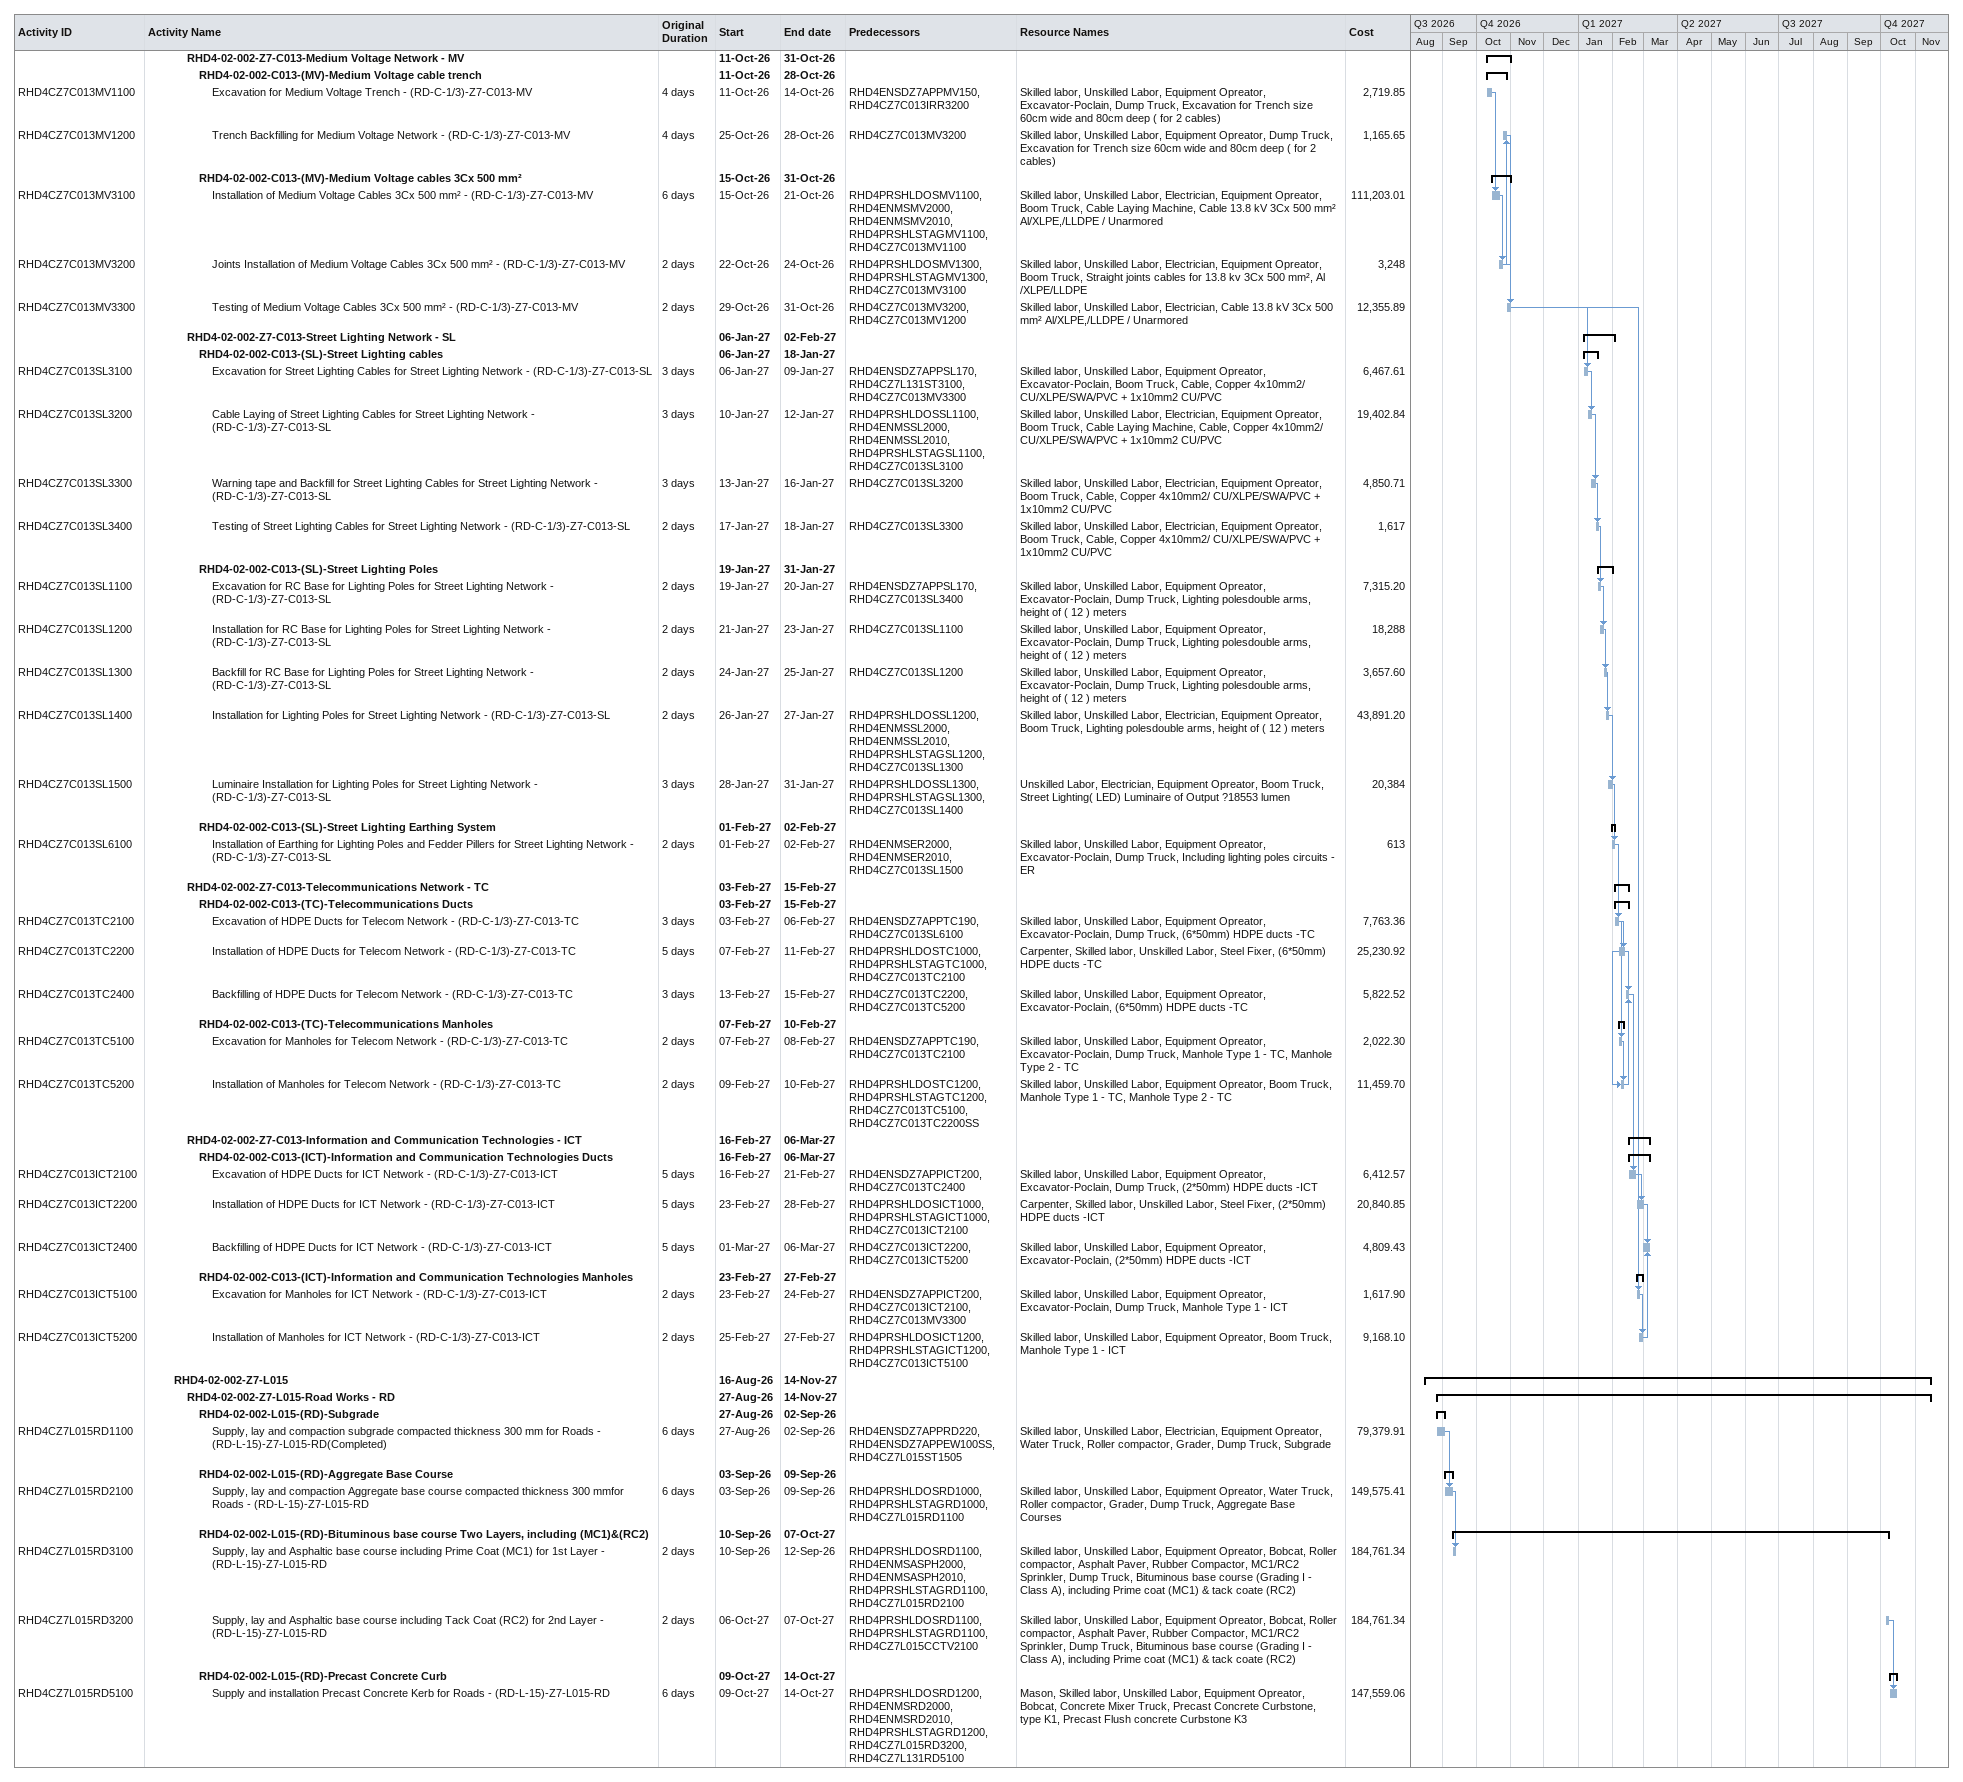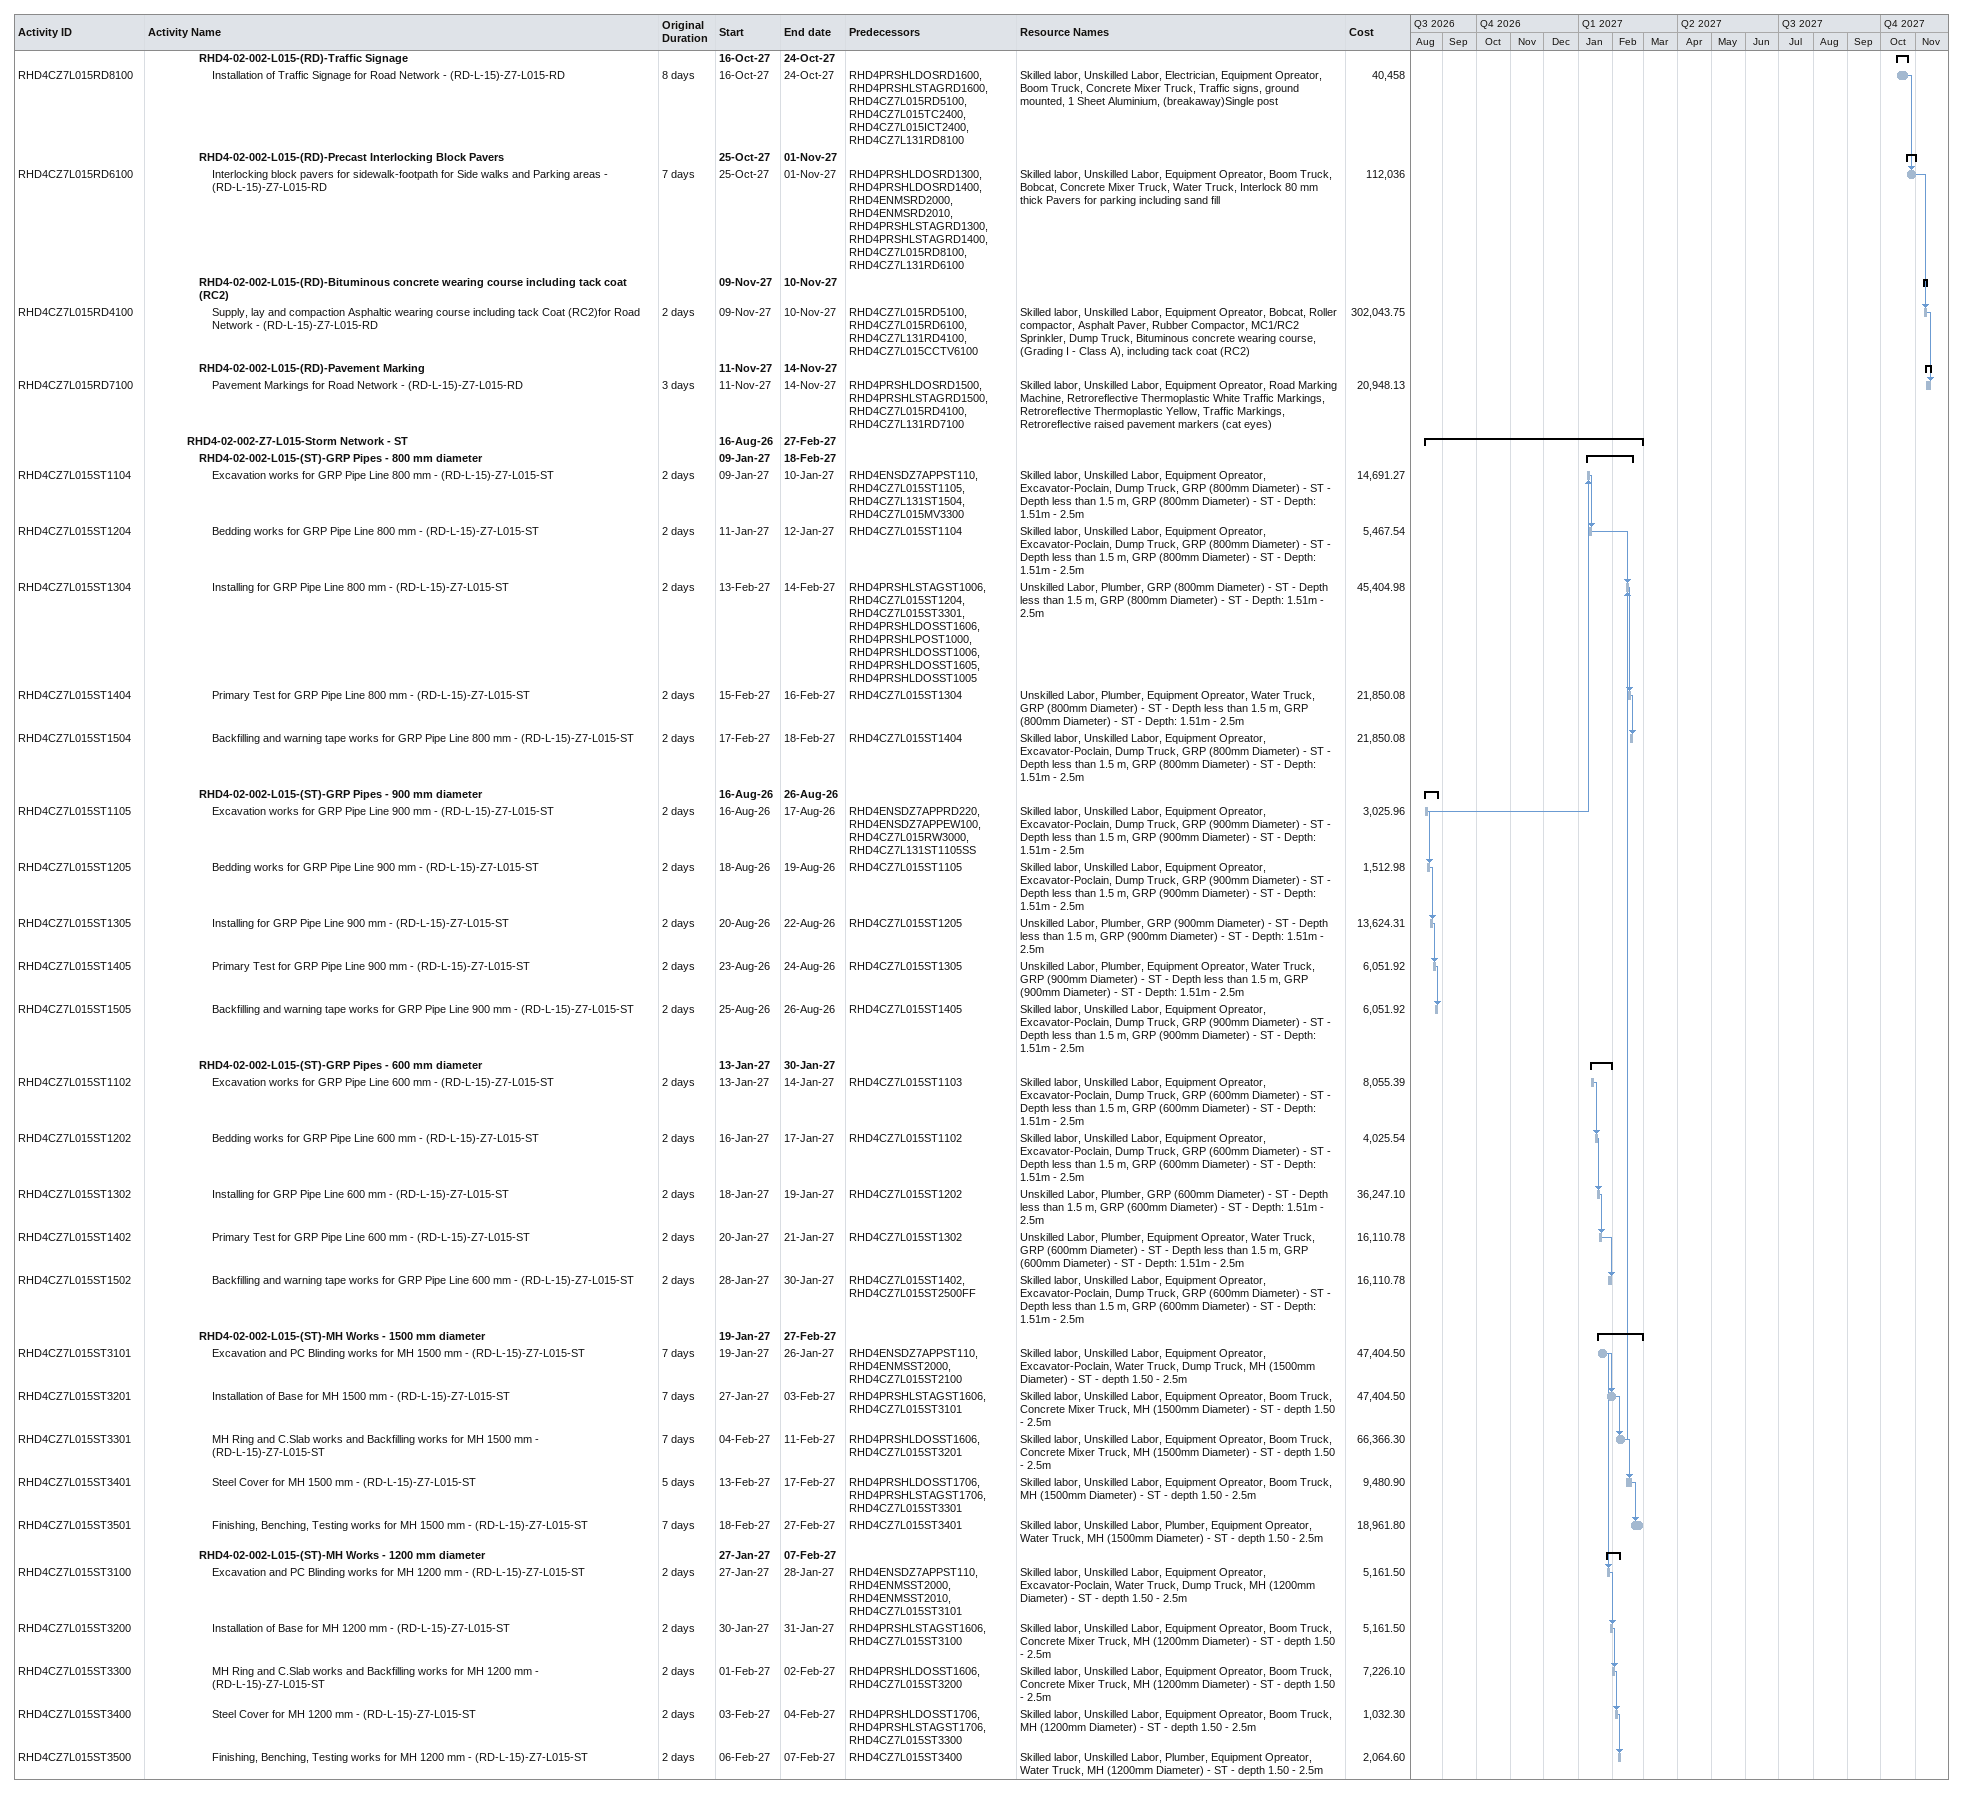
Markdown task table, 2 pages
| ID | Level | Task | Original duration | Start | Finish | Predecessors | Resources | Cost |
|---|---|---|---|---|---|---|---|---|
|  | 4 | **RHD4-02-002-Z7-C013-Medium Voltage Network - MV** |  | 2026-10-11 | 2026-10-31 |  |  |  |
|  | 5 | **RHD4-02-002-C013-(MV)-Medium Voltage cable trench** |  | 2026-10-11 | 2026-10-28 |  |  |  |
| RHD4CZ7C013MV1100 | 6 | Excavation for Medium Voltage Trench - (RD-C-1/3)-Z7-C013-MV | 4d | 2026-10-11 | 2026-10-14 | RHD4ENSDZ7APPMV150, RHD4CZ7C013IRR3200 | Skilled labor, Unskilled Labor, Equipment Opreator, Excavator-Poclain, Dump Truck, Excavation for Trench size 60cm wide and 80cm deep ( for 2 cables) | 2719.85 |
| RHD4CZ7C013MV1200 | 6 | Trench Backfilling for Medium Voltage Network - (RD-C-1/3)-Z7-C013-MV | 4d | 2026-10-25 | 2026-10-28 | RHD4CZ7C013MV3200 | Skilled labor, Unskilled Labor, Equipment Opreator, Dump Truck, Excavation for Trench size 60cm wide and 80cm deep ( for 2 cables) | 1165.65 |
|  | 5 | **RHD4-02-002-C013-(MV)-Medium Voltage cables 3Cx 500 mm²** |  | 2026-10-15 | 2026-10-31 |  |  |  |
| RHD4CZ7C013MV3100 | 6 | Installation of Medium Voltage Cables 3Cx 500 mm² - (RD-C-1/3)-Z7-C013-MV | 6d | 2026-10-15 | 2026-10-21 | RHD4PRSHLDOSMV1100, RHD4ENMSMV2000, RHD4ENMSMV2010, RHD4PRSHLSTAGMV1100, RHD4CZ7C013MV1100 | Skilled labor, Unskilled Labor, Electrician, Equipment Opreator, Boom Truck, Cable Laying Machine, Cable 13.8 kV 3Cx 500 mm² Al/XLPE,/LLDPE / Unarmored | 111203.01 |
| RHD4CZ7C013MV3200 | 6 | Joints Installation of Medium Voltage Cables 3Cx 500 mm² - (RD-C-1/3)-Z7-C013-MV | 2d | 2026-10-22 | 2026-10-24 | RHD4PRSHLDOSMV1300, RHD4PRSHLSTAGMV1300, RHD4CZ7C013MV3100 | Skilled labor, Unskilled Labor, Electrician, Equipment Opreator, Boom Truck, Straight joints cables for 13.8 kv 3Cx 500 mm², Al /XLPE/LLDPE | 3248 |
| RHD4CZ7C013MV3300 | 6 | Testing of Medium Voltage Cables 3Cx 500 mm² - (RD-C-1/3)-Z7-C013-MV | 2d | 2026-10-29 | 2026-10-31 | RHD4CZ7C013MV3200, RHD4CZ7C013MV1200 | Skilled labor, Unskilled Labor, Electrician, Cable 13.8 kV 3Cx 500 mm² Al/XLPE,/LLDPE / Unarmored | 12355.89 |
|  | 4 | **RHD4-02-002-Z7-C013-Street Lighting Network - SL** |  | 2027-01-06 | 2027-02-02 |  |  |  |
|  | 5 | **RHD4-02-002-C013-(SL)-Street Lighting cables** |  | 2027-01-06 | 2027-01-18 |  |  |  |
| RHD4CZ7C013SL3100 | 6 | Excavation for Street Lighting Cables for Street Lighting Network - (RD-C-1/3)-Z7-C013-SL | 3d | 2027-01-06 | 2027-01-09 | RHD4ENSDZ7APPSL170, RHD4CZ7L131ST3100, RHD4CZ7C013MV3300 | Skilled labor, Unskilled Labor, Equipment Opreator, Excavator-Poclain, Boom Truck, Cable, Copper 4x10mm2/ CU/XLPE/SWA/PVC + 1x10mm2 CU/PVC | 6467.61 |
| RHD4CZ7C013SL3200 | 6 | Cable Laying of Street Lighting Cables for Street Lighting Network - (RD-C-1/3)-Z7-C013-SL | 3d | 2027-01-10 | 2027-01-12 | RHD4PRSHLDOSSL1100, RHD4ENMSSL2000, RHD4ENMSSL2010, RHD4PRSHLSTAGSL1100, RHD4CZ7C013SL3100 | Skilled labor, Unskilled Labor, Electrician, Equipment Opreator, Boom Truck, Cable Laying Machine, Cable, Copper 4x10mm2/ CU/XLPE/SWA/PVC + 1x10mm2 CU/PVC | 19402.84 |
| RHD4CZ7C013SL3300 | 6 | Warning tape and Backfill for Street Lighting Cables for Street Lighting Network - (RD-C-1/3)-Z7-C013-SL | 3d | 2027-01-13 | 2027-01-16 | RHD4CZ7C013SL3200 | Skilled labor, Unskilled Labor, Electrician, Equipment Opreator, Boom Truck, Cable, Copper 4x10mm2/ CU/XLPE/SWA/PVC + 1x10mm2 CU/PVC | 4850.71 |
| RHD4CZ7C013SL3400 | 6 | Testing of Street Lighting Cables for Street Lighting Network - (RD-C-1/3)-Z7-C013-SL | 2d | 2027-01-17 | 2027-01-18 | RHD4CZ7C013SL3300 | Skilled labor, Unskilled Labor, Electrician, Equipment Opreator, Boom Truck, Cable, Copper 4x10mm2/ CU/XLPE/SWA/PVC + 1x10mm2 CU/PVC | 1617 |
|  | 5 | **RHD4-02-002-C013-(SL)-Street Lighting Poles** |  | 2027-01-19 | 2027-01-31 |  |  |  |
| RHD4CZ7C013SL1100 | 6 | Excavation for RC Base for Lighting Poles for Street Lighting Network - (RD-C-1/3)-Z7-C013-SL | 2d | 2027-01-19 | 2027-01-20 | RHD4ENSDZ7APPSL170, RHD4CZ7C013SL3400 | Skilled labor, Unskilled Labor, Equipment Opreator, Excavator-Poclain, Dump Truck, Lighting polesdouble arms, height of ( 12 ) meters | 7315.20 |
| RHD4CZ7C013SL1200 | 6 | Installation for RC Base for Lighting Poles for Street Lighting Network - (RD-C-1/3)-Z7-C013-SL | 2d | 2027-01-21 | 2027-01-23 | RHD4CZ7C013SL1100 | Skilled labor, Unskilled Labor, Equipment Opreator, Excavator-Poclain, Dump Truck, Lighting polesdouble arms, height of ( 12 ) meters | 18288 |
| RHD4CZ7C013SL1300 | 6 | Backfill for RC Base for Lighting Poles for Street Lighting Network - (RD-C-1/3)-Z7-C013-SL | 2d | 2027-01-24 | 2027-01-25 | RHD4CZ7C013SL1200 | Skilled labor, Unskilled Labor, Equipment Opreator, Excavator-Poclain, Dump Truck, Lighting polesdouble arms, height of ( 12 ) meters | 3657.60 |
| RHD4CZ7C013SL1400 | 6 | Installation for Lighting Poles for Street Lighting Network - (RD-C-1/3)-Z7-C013-SL | 2d | 2027-01-26 | 2027-01-27 | RHD4PRSHLDOSSL1200, RHD4ENMSSL2000, RHD4ENMSSL2010, RHD4PRSHLSTAGSL1200, RHD4CZ7C013SL1300 | Skilled labor, Unskilled Labor, Electrician, Equipment Opreator, Boom Truck, Lighting polesdouble arms, height of ( 12 ) meters | 43891.20 |
| RHD4CZ7C013SL1500 | 6 | Luminaire Installation for Lighting Poles for Street Lighting Network - (RD-C-1/3)-Z7-C013-SL | 3d | 2027-01-28 | 2027-01-31 | RHD4PRSHLDOSSL1300, RHD4PRSHLSTAGSL1300, RHD4CZ7C013SL1400 | Unskilled Labor, Electrician, Equipment Opreator, Boom Truck, Street Lighting( LED) Luminaire of Output ?18553 lumen | 20384 |
|  | 5 | **RHD4-02-002-C013-(SL)-Street Lighting Earthing System** |  | 2027-02-01 | 2027-02-02 |  |  |  |
| RHD4CZ7C013SL6100 | 6 | Installation of Earthing for Lighting Poles and Fedder Pillers for Street Lighting Network - (RD-C-1/3)-Z7-C013-SL | 2d | 2027-02-01 | 2027-02-02 | RHD4ENMSER2000, RHD4ENMSER2010, RHD4CZ7C013SL1500 | Skilled labor, Unskilled Labor, Equipment Opreator, Excavator-Poclain, Dump Truck, Including lighting poles circuits - ER | 613 |
|  | 4 | **RHD4-02-002-Z7-C013-Telecommunications Network - TC** |  | 2027-02-03 | 2027-02-15 |  |  |  |
|  | 5 | **RHD4-02-002-C013-(TC)-Telecommunications Ducts** |  | 2027-02-03 | 2027-02-15 |  |  |  |
| RHD4CZ7C013TC2100 | 6 | Excavation of HDPE Ducts for Telecom Network - (RD-C-1/3)-Z7-C013-TC | 3d | 2027-02-03 | 2027-02-06 | RHD4ENSDZ7APPTC190, RHD4CZ7C013SL6100 | Skilled labor, Unskilled Labor, Equipment Opreator, Excavator-Poclain, Dump Truck, (6*50mm) HDPE ducts -TC | 7763.36 |
| RHD4CZ7C013TC2200 | 6 | Installation of HDPE Ducts for Telecom Network - (RD-C-1/3)-Z7-C013-TC | 5d | 2027-02-07 | 2027-02-11 | RHD4PRSHLDOSTC1000, RHD4PRSHLSTAGTC1000, RHD4CZ7C013TC2100 | Carpenter, Skilled labor, Unskilled Labor, Steel Fixer, (6*50mm) HDPE ducts -TC | 25230.92 |
| RHD4CZ7C013TC2400 | 6 | Backfilling of HDPE Ducts for Telecom Network - (RD-C-1/3)-Z7-C013-TC | 3d | 2027-02-13 | 2027-02-15 | RHD4CZ7C013TC2200, RHD4CZ7C013TC5200 | Skilled labor, Unskilled Labor, Equipment Opreator, Excavator-Poclain, (6*50mm) HDPE ducts -TC | 5822.52 |
|  | 5 | **RHD4-02-002-C013-(TC)-Telecommunications Manholes** |  | 2027-02-07 | 2027-02-10 |  |  |  |
| RHD4CZ7C013TC5100 | 6 | Excavation for Manholes for Telecom Network - (RD-C-1/3)-Z7-C013-TC | 2d | 2027-02-07 | 2027-02-08 | RHD4ENSDZ7APPTC190, RHD4CZ7C013TC2100 | Skilled labor, Unskilled Labor, Equipment Opreator, Excavator-Poclain, Dump Truck, Manhole Type 1 - TC, Manhole Type 2 - TC | 2022.30 |
| RHD4CZ7C013TC5200 | 6 | Installation of Manholes for Telecom Network - (RD-C-1/3)-Z7-C013-TC | 2d | 2027-02-09 | 2027-02-10 | RHD4PRSHLDOSTC1200, RHD4PRSHLSTAGTC1200, RHD4CZ7C013TC5100, RHD4CZ7C013TC2200SS | Skilled labor, Unskilled Labor, Equipment Opreator, Boom Truck, Manhole Type 1 - TC, Manhole Type 2 - TC | 11459.70 |
|  | 4 | **RHD4-02-002-Z7-C013-Information and Communication Technologies - ICT** |  | 2027-02-16 | 2027-03-06 |  |  |  |
|  | 5 | **RHD4-02-002-C013-(ICT)-Information and Communication Technologies Ducts** |  | 2027-02-16 | 2027-03-06 |  |  |  |
| RHD4CZ7C013ICT2100 | 6 | Excavation of HDPE Ducts for ICT Network - (RD-C-1/3)-Z7-C013-ICT | 5d | 2027-02-16 | 2027-02-21 | RHD4ENSDZ7APPICT200, RHD4CZ7C013TC2400 | Skilled labor, Unskilled Labor, Equipment Opreator, Excavator-Poclain, Dump Truck, (2*50mm) HDPE ducts -ICT | 6412.57 |
| RHD4CZ7C013ICT2200 | 6 | Installation of HDPE Ducts for ICT Network - (RD-C-1/3)-Z7-C013-ICT | 5d | 2027-02-23 | 2027-02-28 | RHD4PRSHLDOSICT1000, RHD4PRSHLSTAGICT1000, RHD4CZ7C013ICT2100 | Carpenter, Skilled labor, Unskilled Labor, Steel Fixer, (2*50mm) HDPE ducts -ICT | 20840.85 |
| RHD4CZ7C013ICT2400 | 6 | Backfilling of HDPE Ducts for ICT Network - (RD-C-1/3)-Z7-C013-ICT | 5d | 2027-03-01 | 2027-03-06 | RHD4CZ7C013ICT2200, RHD4CZ7C013ICT5200 | Skilled labor, Unskilled Labor, Equipment Opreator, Excavator-Poclain, (2*50mm) HDPE ducts -ICT | 4809.43 |
|  | 5 | **RHD4-02-002-C013-(ICT)-Information and Communication Technologies Manholes** |  | 2027-02-23 | 2027-02-27 |  |  |  |
| RHD4CZ7C013ICT5100 | 6 | Excavation for Manholes for ICT Network - (RD-C-1/3)-Z7-C013-ICT | 2d | 2027-02-23 | 2027-02-24 | RHD4ENSDZ7APPICT200, RHD4CZ7C013ICT2100, RHD4CZ7C013MV3300 | Skilled labor, Unskilled Labor, Equipment Opreator, Excavator-Poclain, Dump Truck, Manhole Type 1 - ICT | 1617.90 |
| RHD4CZ7C013ICT5200 | 6 | Installation of Manholes for ICT Network - (RD-C-1/3)-Z7-C013-ICT | 2d | 2027-02-25 | 2027-02-27 | RHD4PRSHLDOSICT1200, RHD4PRSHLSTAGICT1200, RHD4CZ7C013ICT5100 | Skilled labor, Unskilled Labor, Equipment Opreator, Boom Truck, Manhole Type 1 - ICT | 9168.10 |
|  | 3 | **RHD4-02-002-Z7-L015** |  | 2026-08-16 | 2027-11-14 |  |  |  |
|  | 4 | **RHD4-02-002-Z7-L015-Road Works - RD** |  | 2026-08-27 | 2027-11-14 |  |  |  |
|  | 5 | **RHD4-02-002-L015-(RD)-Subgrade** |  | 2026-08-27 | 2026-09-02 |  |  |  |
| RHD4CZ7L015RD1100 | 6 | Supply, lay and compaction subgrade compacted thickness 300 mm for Roads - (RD-L-15)-Z7-L015-RD(Completed) | 6d | 2026-08-27 | 2026-09-02 | RHD4ENSDZ7APPRD220, RHD4ENSDZ7APPEW100SS, RHD4CZ7L015ST1505 | Skilled labor, Unskilled Labor, Electrician, Equipment Opreator, Water Truck, Roller compactor, Grader, Dump Truck, Subgrade | 79379.91 |
|  | 5 | **RHD4-02-002-L015-(RD)-Aggregate Base Course** |  | 2026-09-03 | 2026-09-09 |  |  |  |
| RHD4CZ7L015RD2100 | 6 | Supply, lay and compaction Aggregate base course compacted thickness 300 mmfor Roads - (RD-L-15)-Z7-L015-RD | 6d | 2026-09-03 | 2026-09-09 | RHD4PRSHLDOSRD1000, RHD4PRSHLSTAGRD1000, RHD4CZ7L015RD1100 | Skilled labor, Unskilled Labor, Equipment Opreator, Water Truck, Roller compactor, Grader, Dump Truck, Aggregate Base Courses | 149575.41 |
|  | 5 | **RHD4-02-002-L015-(RD)-Bituminous base course Two Layers, including (MC1)&(RC2)** |  | 2026-09-10 | 2027-10-07 |  |  |  |
| RHD4CZ7L015RD3100 | 6 | Supply, lay and Asphaltic base course including Prime Coat (MC1) for 1st Layer - (RD-L-15)-Z7-L015-RD | 2d | 2026-09-10 | 2026-09-12 | RHD4PRSHLDOSRD1100, RHD4ENMSASPH2000, RHD4ENMSASPH2010, RHD4PRSHLSTAGRD1100, RHD4CZ7L015RD2100 | Skilled labor, Unskilled Labor, Equipment Opreator, Bobcat, Roller compactor, Asphalt Paver, Rubber Compactor, MC1/RC2 Sprinkler, Dump Truck, Bituminous base course (Grading I - Class A), including Prime coat (MC1) & tack coate (RC2) | 184761.34 |
| RHD4CZ7L015RD3200 | 6 | Supply, lay and Asphaltic base course including Tack Coat (RC2) for 2nd Layer - (RD-L-15)-Z7-L015-RD | 2d | 2027-10-06 | 2027-10-07 | RHD4PRSHLDOSRD1100, RHD4PRSHLSTAGRD1100, RHD4CZ7L015CCTV2100 | Skilled labor, Unskilled Labor, Equipment Opreator, Bobcat, Roller compactor, Asphalt Paver, Rubber Compactor, MC1/RC2 Sprinkler, Dump Truck, Bituminous base course (Grading I - Class A), including Prime coat (MC1) & tack coate (RC2) | 184761.34 |
|  | 5 | **RHD4-02-002-L015-(RD)-Precast Concrete Curb** |  | 2027-10-09 | 2027-10-14 |  |  |  |
| RHD4CZ7L015RD5100 | 6 | Supply and installation Precast Concrete Kerb for Roads - (RD-L-15)-Z7-L015-RD | 6d | 2027-10-09 | 2027-10-14 | RHD4PRSHLDOSRD1200, RHD4ENMSRD2000, RHD4ENMSRD2010, RHD4PRSHLSTAGRD1200, RHD4CZ7L015RD3200, RHD4CZ7L131RD5100 | Mason, Skilled labor, Unskilled Labor, Equipment Opreator, Bobcat, Concrete Mixer Truck, Precast Concrete Curbstone, type K1, Precast Flush concrete Curbstone K3 | 147559.06 |
|  | 5 | **RHD4-02-002-L015-(RD)-Traffic Signage** |  | 2027-10-16 | 2027-10-24 |  |  |  |
| RHD4CZ7L015RD8100 | 6 | Installation of Traffic Signage for Road Network - (RD-L-15)-Z7-L015-RD | 8d | 2027-10-16 | 2027-10-24 | RHD4PRSHLDOSRD1600, RHD4PRSHLSTAGRD1600, RHD4CZ7L015RD5100, RHD4CZ7L015TC2400, RHD4CZ7L015ICT2400, RHD4CZ7L131RD8100 | Skilled labor, Unskilled Labor, Electrician, Equipment Opreator, Boom Truck, Concrete Mixer Truck, Traffic signs, ground mounted, 1 Sheet Aluminium, (breakaway)Single post | 40458 |
|  | 5 | **RHD4-02-002-L015-(RD)-Precast Interlocking Block Pavers** |  | 2027-10-25 | 2027-11-01 |  |  |  |
| RHD4CZ7L015RD6100 | 6 | Interlocking block pavers for sidewalk-footpath for Side walks and Parking areas - (RD-L-15)-Z7-L015-RD | 7d | 2027-10-25 | 2027-11-01 | RHD4PRSHLDOSRD1300, RHD4PRSHLDOSRD1400, RHD4ENMSRD2000, RHD4ENMSRD2010, RHD4PRSHLSTAGRD1300, RHD4PRSHLSTAGRD1400, RHD4CZ7L015RD8100, RHD4CZ7L131RD6100 | Skilled labor, Unskilled Labor, Equipment Opreator, Boom Truck, Bobcat, Concrete Mixer Truck, Water Truck, Interlock 80 mm thick Pavers for parking including sand fill | 112036 |
|  | 5 | **RHD4-02-002-L015-(RD)-Bituminous concrete wearing course including tack coat (RC2)** |  | 2027-11-09 | 2027-11-10 |  |  |  |
| RHD4CZ7L015RD4100 | 6 | Supply, lay and compaction Asphaltic wearing course including tack Coat (RC2)for Road Network - (RD-L-15)-Z7-L015-RD | 2d | 2027-11-09 | 2027-11-10 | RHD4CZ7L015RD5100, RHD4CZ7L015RD6100, RHD4CZ7L131RD4100, RHD4CZ7L015CCTV6100 | Skilled labor, Unskilled Labor, Equipment Opreator, Bobcat, Roller compactor, Asphalt Paver, Rubber Compactor, MC1/RC2 Sprinkler, Dump Truck, Bituminous concrete wearing course, (Grading I - Class A), including tack coat (RC2) | 302043.75 |
|  | 5 | **RHD4-02-002-L015-(RD)-Pavement Marking** |  | 2027-11-11 | 2027-11-14 |  |  |  |
| RHD4CZ7L015RD7100 | 6 | Pavement Markings for Road Network - (RD-L-15)-Z7-L015-RD | 3d | 2027-11-11 | 2027-11-14 | RHD4PRSHLDOSRD1500, RHD4PRSHLSTAGRD1500, RHD4CZ7L015RD4100, RHD4CZ7L131RD7100 | Skilled labor, Unskilled Labor, Equipment Opreator, Road Marking Machine, Retroreflective Thermoplastic White Traffic Markings, Retroreflective Thermoplastic Yellow, Traffic Markings, Retroreflective raised pavement markers (cat eyes) | 20948.13 |
|  | 4 | **RHD4-02-002-Z7-L015-Storm Network - ST** |  | 2026-08-16 | 2027-02-27 |  |  |  |
|  | 5 | **RHD4-02-002-L015-(ST)-GRP Pipes - 800 mm diameter** |  | 2027-01-09 | 2027-02-18 |  |  |  |
| RHD4CZ7L015ST1104 | 6 | Excavation works for GRP Pipe Line 800 mm - (RD-L-15)-Z7-L015-ST | 2d | 2027-01-09 | 2027-01-10 | RHD4ENSDZ7APPST110, RHD4CZ7L015ST1105, RHD4CZ7L131ST1504, RHD4CZ7L015MV3300 | Skilled labor, Unskilled Labor, Equipment Opreator, Excavator-Poclain, Dump Truck, GRP (800mm Diameter) - ST - Depth less than 1.5 m, GRP (800mm Diameter) - ST - Depth: 1.51m - 2.5m | 14691.27 |
| RHD4CZ7L015ST1204 | 6 | Bedding works for GRP Pipe Line 800 mm - (RD-L-15)-Z7-L015-ST | 2d | 2027-01-11 | 2027-01-12 | RHD4CZ7L015ST1104 | Skilled labor, Unskilled Labor, Equipment Opreator, Excavator-Poclain, Dump Truck, GRP (800mm Diameter) - ST - Depth less than 1.5 m, GRP (800mm Diameter) - ST - Depth: 1.51m - 2.5m | 5467.54 |
| RHD4CZ7L015ST1304 | 6 | Installing for GRP Pipe Line 800 mm - (RD-L-15)-Z7-L015-ST | 2d | 2027-02-13 | 2027-02-14 | RHD4PRSHLSTAGST1006, RHD4CZ7L015ST1204, RHD4CZ7L015ST3301, RHD4PRSHLDOSST1606, RHD4PRSHLPOST1000, RHD4PRSHLDOSST1006, RHD4PRSHLDOSST1605, RHD4PRSHLDOSST1005 | Unskilled Labor, Plumber, GRP (800mm Diameter) - ST - Depth less than 1.5 m, GRP (800mm Diameter) - ST - Depth: 1.51m - 2.5m | 45404.98 |
| RHD4CZ7L015ST1404 | 6 | Primary Test for GRP Pipe Line 800 mm - (RD-L-15)-Z7-L015-ST | 2d | 2027-02-15 | 2027-02-16 | RHD4CZ7L015ST1304 | Unskilled Labor, Plumber, Equipment Opreator, Water Truck, GRP (800mm Diameter) - ST - Depth less than 1.5 m, GRP (800mm Diameter) - ST - Depth: 1.51m - 2.5m | 21850.08 |
| RHD4CZ7L015ST1504 | 6 | Backfilling and warning tape works for GRP Pipe Line 800 mm - (RD-L-15)-Z7-L015-ST | 2d | 2027-02-17 | 2027-02-18 | RHD4CZ7L015ST1404 | Skilled labor, Unskilled Labor, Equipment Opreator, Excavator-Poclain, Dump Truck, GRP (800mm Diameter) - ST - Depth less than 1.5 m, GRP (800mm Diameter) - ST - Depth: 1.51m - 2.5m | 21850.08 |
|  | 5 | **RHD4-02-002-L015-(ST)-GRP Pipes - 900 mm diameter** |  | 2026-08-16 | 2026-08-26 |  |  |  |
| RHD4CZ7L015ST1105 | 6 | Excavation works for GRP Pipe Line 900 mm - (RD-L-15)-Z7-L015-ST | 2d | 2026-08-16 | 2026-08-17 | RHD4ENSDZ7APPRD220, RHD4ENSDZ7APPEW100, RHD4CZ7L015RW3000, RHD4CZ7L131ST1105SS | Skilled labor, Unskilled Labor, Equipment Opreator, Excavator-Poclain, Dump Truck, GRP (900mm Diameter) - ST - Depth less than 1.5 m, GRP (900mm Diameter) - ST - Depth: 1.51m - 2.5m | 3025.96 |
| RHD4CZ7L015ST1205 | 6 | Bedding works for GRP Pipe Line 900 mm - (RD-L-15)-Z7-L015-ST | 2d | 2026-08-18 | 2026-08-19 | RHD4CZ7L015ST1105 | Skilled labor, Unskilled Labor, Equipment Opreator, Excavator-Poclain, Dump Truck, GRP (900mm Diameter) - ST - Depth less than 1.5 m, GRP (900mm Diameter) - ST - Depth: 1.51m - 2.5m | 1512.98 |
| RHD4CZ7L015ST1305 | 6 | Installing for GRP Pipe Line 900 mm - (RD-L-15)-Z7-L015-ST | 2d | 2026-08-20 | 2026-08-22 | RHD4CZ7L015ST1205 | Unskilled Labor, Plumber, GRP (900mm Diameter) - ST - Depth less than 1.5 m, GRP (900mm Diameter) - ST - Depth: 1.51m - 2.5m | 13624.31 |
| RHD4CZ7L015ST1405 | 6 | Primary Test for GRP Pipe Line 900 mm - (RD-L-15)-Z7-L015-ST | 2d | 2026-08-23 | 2026-08-24 | RHD4CZ7L015ST1305 | Unskilled Labor, Plumber, Equipment Opreator, Water Truck, GRP (900mm Diameter) - ST - Depth less than 1.5 m, GRP (900mm Diameter) - ST - Depth: 1.51m - 2.5m | 6051.92 |
| RHD4CZ7L015ST1505 | 6 | Backfilling and warning tape works for GRP Pipe Line 900 mm - (RD-L-15)-Z7-L015-ST | 2d | 2026-08-25 | 2026-08-26 | RHD4CZ7L015ST1405 | Skilled labor, Unskilled Labor, Equipment Opreator, Excavator-Poclain, Dump Truck, GRP (900mm Diameter) - ST - Depth less than 1.5 m, GRP (900mm Diameter) - ST - Depth: 1.51m - 2.5m | 6051.92 |
|  | 5 | **RHD4-02-002-L015-(ST)-GRP Pipes - 600 mm diameter** |  | 2027-01-13 | 2027-01-30 |  |  |  |
| RHD4CZ7L015ST1102 | 6 | Excavation works for GRP Pipe Line 600 mm - (RD-L-15)-Z7-L015-ST | 2d | 2027-01-13 | 2027-01-14 | RHD4CZ7L015ST1103 | Skilled labor, Unskilled Labor, Equipment Opreator, Excavator-Poclain, Dump Truck, GRP (600mm Diameter) - ST - Depth less than 1.5 m, GRP (600mm Diameter) - ST - Depth: 1.51m - 2.5m | 8055.39 |
| RHD4CZ7L015ST1202 | 6 | Bedding works for GRP Pipe Line 600 mm - (RD-L-15)-Z7-L015-ST | 2d | 2027-01-16 | 2027-01-17 | RHD4CZ7L015ST1102 | Skilled labor, Unskilled Labor, Equipment Opreator, Excavator-Poclain, Dump Truck, GRP (600mm Diameter) - ST - Depth less than 1.5 m, GRP (600mm Diameter) - ST - Depth: 1.51m - 2.5m | 4025.54 |
| RHD4CZ7L015ST1302 | 6 | Installing for GRP Pipe Line 600 mm - (RD-L-15)-Z7-L015-ST | 2d | 2027-01-18 | 2027-01-19 | RHD4CZ7L015ST1202 | Unskilled Labor, Plumber, GRP (600mm Diameter) - ST - Depth less than 1.5 m, GRP (600mm Diameter) - ST - Depth: 1.51m - 2.5m | 36247.10 |
| RHD4CZ7L015ST1402 | 6 | Primary Test for GRP Pipe Line 600 mm - (RD-L-15)-Z7-L015-ST | 2d | 2027-01-20 | 2027-01-21 | RHD4CZ7L015ST1302 | Unskilled Labor, Plumber, Equipment Opreator, Water Truck, GRP (600mm Diameter) - ST - Depth less than 1.5 m, GRP (600mm Diameter) - ST - Depth: 1.51m - 2.5m | 16110.78 |
| RHD4CZ7L015ST1502 | 6 | Backfilling and warning tape works for GRP Pipe Line 600 mm - (RD-L-15)-Z7-L015-ST | 2d | 2027-01-28 | 2027-01-30 | RHD4CZ7L015ST1402, RHD4CZ7L015ST2500FF | Skilled labor, Unskilled Labor, Equipment Opreator, Excavator-Poclain, Dump Truck, GRP (600mm Diameter) - ST - Depth less than 1.5 m, GRP (600mm Diameter) - ST - Depth: 1.51m - 2.5m | 16110.78 |
|  | 5 | **RHD4-02-002-L015-(ST)-MH Works - 1500 mm diameter** |  | 2027-01-19 | 2027-02-27 |  |  |  |
| RHD4CZ7L015ST3101 | 6 | Excavation and PC Blinding works for MH 1500 mm - (RD-L-15)-Z7-L015-ST | 7d | 2027-01-19 | 2027-01-26 | RHD4ENSDZ7APPST110, RHD4ENMSST2000, RHD4CZ7L015ST2100 | Skilled labor, Unskilled Labor, Equipment Opreator, Excavator-Poclain, Water Truck, Dump Truck, MH (1500mm Diameter) - ST - depth 1.50 - 2.5m | 47404.50 |
| RHD4CZ7L015ST3201 | 6 | Installation of Base for MH 1500 mm - (RD-L-15)-Z7-L015-ST | 7d | 2027-01-27 | 2027-02-03 | RHD4PRSHLSTAGST1606, RHD4CZ7L015ST3101 | Skilled labor, Unskilled Labor, Equipment Opreator, Boom Truck, Concrete Mixer Truck, MH (1500mm Diameter) - ST - depth 1.50 - 2.5m | 47404.50 |
| RHD4CZ7L015ST3301 | 6 | MH Ring and C.Slab works and Backfilling works for MH 1500 mm - (RD-L-15)-Z7-L015-ST | 7d | 2027-02-04 | 2027-02-11 | RHD4PRSHLDOSST1606, RHD4CZ7L015ST3201 | Skilled labor, Unskilled Labor, Equipment Opreator, Boom Truck, Concrete Mixer Truck, MH (1500mm Diameter) - ST - depth 1.50 - 2.5m | 66366.30 |
| RHD4CZ7L015ST3401 | 6 | Steel Cover for MH 1500 mm - (RD-L-15)-Z7-L015-ST | 5d | 2027-02-13 | 2027-02-17 | RHD4PRSHLDOSST1706, RHD4PRSHLSTAGST1706, RHD4CZ7L015ST3301 | Skilled labor, Unskilled Labor, Equipment Opreator, Boom Truck, MH (1500mm Diameter) - ST - depth 1.50 - 2.5m | 9480.90 |
| RHD4CZ7L015ST3501 | 6 | Finishing, Benching, Testing works for MH 1500 mm - (RD-L-15)-Z7-L015-ST | 7d | 2027-02-18 | 2027-02-27 | RHD4CZ7L015ST3401 | Skilled labor, Unskilled Labor, Plumber, Equipment Opreator, Water Truck, MH (1500mm Diameter) - ST - depth 1.50 - 2.5m | 18961.80 |
|  | 5 | **RHD4-02-002-L015-(ST)-MH Works - 1200 mm diameter** |  | 2027-01-27 | 2027-02-07 |  |  |  |
| RHD4CZ7L015ST3100 | 6 | Excavation and PC Blinding works for MH 1200 mm - (RD-L-15)-Z7-L015-ST | 2d | 2027-01-27 | 2027-01-28 | RHD4ENSDZ7APPST110, RHD4ENMSST2000, RHD4ENMSST2010, RHD4CZ7L015ST3101 | Skilled labor, Unskilled Labor, Equipment Opreator, Excavator-Poclain, Water Truck, Dump Truck, MH (1200mm Diameter) - ST - depth 1.50 - 2.5m | 5161.50 |
| RHD4CZ7L015ST3200 | 6 | Installation of Base for MH 1200 mm - (RD-L-15)-Z7-L015-ST | 2d | 2027-01-30 | 2027-01-31 | RHD4PRSHLSTAGST1606, RHD4CZ7L015ST3100 | Skilled labor, Unskilled Labor, Equipment Opreator, Boom Truck, Concrete Mixer Truck, MH (1200mm Diameter) - ST - depth 1.50 - 2.5m | 5161.50 |
| RHD4CZ7L015ST3300 | 6 | MH Ring and C.Slab works and Backfilling works for MH 1200 mm - (RD-L-15)-Z7-L015-ST | 2d | 2027-02-01 | 2027-02-02 | RHD4PRSHLDOSST1606, RHD4CZ7L015ST3200 | Skilled labor, Unskilled Labor, Equipment Opreator, Boom Truck, Concrete Mixer Truck, MH (1200mm Diameter) - ST - depth 1.50 - 2.5m | 7226.10 |
| RHD4CZ7L015ST3400 | 6 | Steel Cover for MH 1200 mm - (RD-L-15)-Z7-L015-ST | 2d | 2027-02-03 | 2027-02-04 | RHD4PRSHLDOSST1706, RHD4PRSHLSTAGST1706, RHD4CZ7L015ST3300 | Skilled labor, Unskilled Labor, Equipment Opreator, Boom Truck, MH (1200mm Diameter) - ST - depth 1.50 - 2.5m | 1032.30 |
| RHD4CZ7L015ST3500 | 6 | Finishing, Benching, Testing works for MH 1200 mm - (RD-L-15)-Z7-L015-ST | 2d | 2027-02-06 | 2027-02-07 | RHD4CZ7L015ST3400 | Skilled labor, Unskilled Labor, Plumber, Equipment Opreator, Water Truck, MH (1200mm Diameter) - ST - depth 1.50 - 2.5m | 2064.60 |
